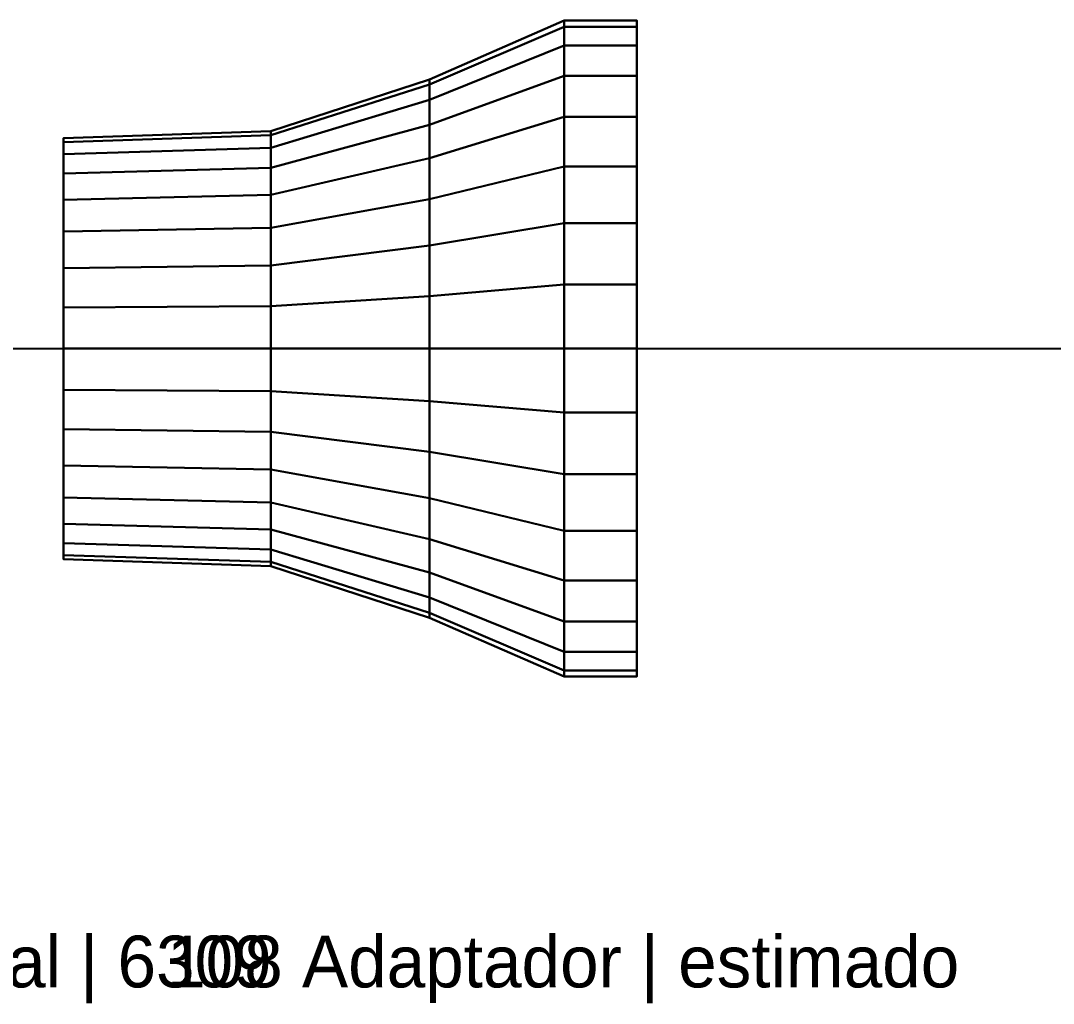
# Model space of a CAD drawing. Header units: millimetres. Extents: x -2320 to 488, y -190 to 114.
# Drawn here: x -1082.4 to -783.4, y -189.6 to 95 of the extents above; entities that cross this region are included whole.
import ezdxf

# ---------------------------------------------------------------- set-up
doc = ezdxf.new("R2010")
doc.units = ezdxf.units.MM
doc.layers.add('ADAPTADOR_EST', color=4, linetype='CONTINUOUS')
doc.layers.add('GUIA', color=7, linetype='CONTINUOUS')

msp = doc.modelspace()

# ---------------------------------------------------------------- linework, layer by layer
at = {"layer": 'ADAPTADOR_EST'}
for points in [[(-964, 78, 210), (-964, 76.50125, 225.21705), (-925, 93.1746, 228.53358), (-925, 95, 210)], [(-964, 76.50125, 194.78295), (-964, 78, 210), (-925, 95, 210), (-925, 93.1746, 191.46642)], [(-964, 76.50125, 225.21705), (-964, 72.0626, 239.84931), (-925, 87.76856, 246.35493), (-925, 93.1746, 228.53358)], [(-964, 72.0626, 180.15069), (-964, 76.50125, 194.78295), (-925, 93.1746, 191.46642), (-925, 87.76856, 173.64507)], [(-925, 95, 210), (-925, 93.1746, 228.53358), (-904, 93.1746, 228.53358), (-904, 95, 210)], [(-925, 93.1746, 191.46642), (-925, 95, 210), (-904, 95, 210), (-904, 93.1746, 191.46642)], [(-925, 93.1746, 228.53358), (-925, 87.76856, 246.35493), (-904, 87.76856, 246.35493), (-904, 93.1746, 228.53358)], [(-925, 87.76856, 173.64507), (-925, 93.1746, 191.46642), (-904, 93.1746, 191.46642), (-904, 87.76856, 173.64507)], [(-904, 0, 210), (-904, 95, 210), (-904, 93.1746, 228.53358)], [(-904, 0, 210), (-904, 93.1746, 191.46642), (-904, 95, 210)], [(-904, 0, 210), (-904, 93.1746, 228.53358), (-904, 87.76856, 246.35493)], [(-904, 0, 210), (-904, 87.76856, 173.64507), (-904, 93.1746, 191.46642)], [(-964, 72.0626, 239.84931), (-964, 64.85463, 253.33448), (-925, 78.98961, 262.77917), (-925, 87.76856, 246.35493)], [(-964, 64.85463, 166.66552), (-964, 72.0626, 180.15069), (-925, 87.76856, 173.64507), (-925, 78.98961, 157.22083)], [(-925, 87.76856, 246.35493), (-925, 78.98961, 262.77917), (-904, 78.98961, 262.77917), (-904, 87.76856, 246.35493)], [(-925, 78.98961, 157.22083), (-925, 87.76856, 173.64507), (-904, 87.76856, 173.64507), (-904, 78.98961, 157.22083)], [(-904, 0, 210), (-904, 87.76856, 246.35493), (-904, 78.98961, 262.77917)], [(-904, 0, 210), (-904, 78.98961, 157.22083), (-904, 87.76856, 173.64507)], [(-1010, 63, 210), (-1010, 61.78947, 222.29069), (-964, 76.50125, 225.21705), (-964, 78, 210)], [(-1010, 61.78947, 197.70931), (-1010, 63, 210), (-964, 78, 210), (-964, 76.50125, 194.78295)], [(-964, 64.85463, 253.33448), (-964, 55.15433, 265.15433), (-925, 67.17514, 277.17514), (-925, 78.98961, 262.77917)], [(-964, 55.15433, 154.84567), (-964, 64.85463, 166.66552), (-925, 78.98961, 157.22083), (-925, 67.17514, 142.82486)], [(-925, 78.98961, 262.77917), (-925, 67.17514, 277.17514), (-904, 67.17514, 277.17514), (-904, 78.98961, 262.77917)], [(-925, 67.17514, 142.82486), (-925, 78.98961, 157.22083), (-904, 78.98961, 157.22083), (-904, 67.17514, 142.82486)], [(-904, 0, 210), (-904, 78.98961, 262.77917), (-904, 67.17514, 277.17514)], [(-904, 0, 210), (-904, 67.17514, 142.82486), (-904, 78.98961, 157.22083)], [(-1010, 61.78947, 222.29069), (-1010, 58.20441, 234.10906), (-964, 72.0626, 239.84931), (-964, 76.50125, 225.21705)], [(-1010, 58.20441, 185.89094), (-1010, 61.78947, 197.70931), (-964, 76.50125, 194.78295), (-964, 72.0626, 180.15069)], [(-1010, 58.20441, 234.10906), (-1010, 52.38259, 245.00092), (-964, 64.85463, 253.33448), (-964, 72.0626, 239.84931)], [(-1010, 52.38259, 174.99908), (-1010, 58.20441, 185.89094), (-964, 72.0626, 180.15069), (-964, 64.85463, 166.66552)], [(-964, 55.15433, 265.15433), (-964, 43.33448, 274.85463), (-925, 52.77917, 288.98961), (-925, 67.17514, 277.17514)], [(-964, 43.33448, 145.14537), (-964, 55.15433, 154.84567), (-925, 67.17514, 142.82486), (-925, 52.77917, 131.01039)], [(-925, 67.17514, 277.17514), (-925, 52.77917, 288.98961), (-904, 52.77917, 288.98961), (-904, 67.17514, 277.17514)], [(-925, 52.77917, 131.01039), (-925, 67.17514, 142.82486), (-904, 67.17514, 142.82486), (-904, 52.77917, 131.01039)], [(-904, 0, 210), (-904, 67.17514, 277.17514), (-904, 52.77917, 288.98961)], [(-904, 0, 210), (-904, 52.77917, 131.01039), (-904, 67.17514, 142.82486)], [(-1070, 61, 210), (-1070, 59.8279, 221.90051), (-1010, 61.78947, 222.29069), (-1010, 63, 210)], [(-1070, 59.8279, 198.09949), (-1070, 61, 210), (-1010, 63, 210), (-1010, 61.78947, 197.70931)], [(-1010, 52.38259, 245.00092), (-1010, 44.54773, 254.54773), (-964, 55.15433, 265.15433), (-964, 64.85463, 253.33448)], [(-1010, 44.54773, 165.45227), (-1010, 52.38259, 174.99908), (-964, 64.85463, 166.66552), (-964, 55.15433, 154.84567)], [(-1070, 59.8279, 221.90051), (-1070, 56.35665, 233.34369), (-1010, 58.20441, 234.10906), (-1010, 61.78947, 222.29069)], [(-1070, 56.35665, 186.65631), (-1070, 59.8279, 198.09949), (-1010, 61.78947, 197.70931), (-1010, 58.20441, 185.89094)], [(-1070, 0, 210), (-1070, 61, 210), (-1070, 59.8279, 221.90051)], [(-1070, 0, 210), (-1070, 59.8279, 198.09949), (-1070, 61, 210)], [(-1070, 0, 210), (-1070, 59.8279, 221.90051), (-1070, 56.35665, 233.34369)], [(-1070, 0, 210), (-1070, 56.35665, 186.65631), (-1070, 59.8279, 198.09949)], [(-1070, 56.35665, 233.34369), (-1070, 50.71965, 243.88978), (-1010, 52.38259, 245.00092), (-1010, 58.20441, 234.10906)], [(-1070, 50.71965, 176.11022), (-1070, 56.35665, 186.65631), (-1010, 58.20441, 185.89094), (-1010, 52.38259, 174.99908)], [(-1070, 0, 210), (-1070, 56.35665, 233.34369), (-1070, 50.71965, 243.88978)], [(-1070, 0, 210), (-1070, 50.71965, 176.11022), (-1070, 56.35665, 186.65631)], [(-1010, 44.54773, 254.54773), (-1010, 35.00092, 262.38259), (-964, 43.33448, 274.85463), (-964, 55.15433, 265.15433)], [(-1010, 35.00092, 157.61741), (-1010, 44.54773, 165.45227), (-964, 55.15433, 154.84567), (-964, 43.33448, 145.14537)], [(-1070, 50.71965, 243.88978), (-1070, 43.13351, 253.13351), (-1010, 44.54773, 254.54773), (-1010, 52.38259, 245.00092)], [(-1070, 43.13351, 166.86649), (-1070, 50.71965, 176.11022), (-1010, 52.38259, 174.99908), (-1010, 44.54773, 165.45227)], [(-964, 43.33448, 274.85463), (-964, 29.84931, 282.0626), (-925, 36.35493, 297.76856), (-925, 52.77917, 288.98961)], [(-964, 29.84931, 137.9374), (-964, 43.33448, 145.14537), (-925, 52.77917, 131.01039), (-925, 36.35493, 122.23144)], [(-925, 52.77917, 288.98961), (-925, 36.35493, 297.76856), (-904, 36.35493, 297.76856), (-904, 52.77917, 288.98961)], [(-925, 36.35493, 122.23144), (-925, 52.77917, 131.01039), (-904, 52.77917, 131.01039), (-904, 36.35493, 122.23144)], [(-904, 0, 210), (-904, 52.77917, 288.98961), (-904, 36.35493, 297.76856)], [(-904, 0, 210), (-904, 36.35493, 122.23144), (-904, 52.77917, 131.01039)], [(-1070, 0, 210), (-1070, 50.71965, 243.88978), (-1070, 43.13351, 253.13351)], [(-1070, 0, 210), (-1070, 43.13351, 166.86649), (-1070, 50.71965, 176.11022)], [(-1070, 43.13351, 253.13351), (-1070, 33.88978, 260.71965), (-1010, 35.00092, 262.38259), (-1010, 44.54773, 254.54773)], [(-1070, 33.88978, 159.28035), (-1070, 43.13351, 166.86649), (-1010, 44.54773, 165.45227), (-1010, 35.00092, 157.61741)], [(-1070, 0, 210), (-1070, 43.13351, 253.13351), (-1070, 33.88978, 260.71965)], [(-1070, 0, 210), (-1070, 33.88978, 159.28035), (-1070, 43.13351, 166.86649)], [(-1010, 35.00092, 262.38259), (-1010, 24.10906, 268.20441), (-964, 29.84931, 282.0626), (-964, 43.33448, 274.85463)], [(-1010, 24.10906, 151.79559), (-1010, 35.00092, 157.61741), (-964, 43.33448, 145.14537), (-964, 29.84931, 137.9374)], [(-964, 29.84931, 282.0626), (-964, 15.21705, 286.50125), (-925, 18.53358, 303.1746), (-925, 36.35493, 297.76856)], [(-964, 15.21705, 133.49875), (-964, 29.84931, 137.9374), (-925, 36.35493, 122.23144), (-925, 18.53358, 116.8254)], [(-925, 36.35493, 297.76856), (-925, 18.53358, 303.1746), (-904, 18.53358, 303.1746), (-904, 36.35493, 297.76856)], [(-925, 18.53358, 116.8254), (-925, 36.35493, 122.23144), (-904, 36.35493, 122.23144), (-904, 18.53358, 116.8254)], [(-904, 0, 210), (-904, 36.35493, 297.76856), (-904, 18.53358, 303.1746)], [(-904, 0, 210), (-904, 18.53358, 116.8254), (-904, 36.35493, 122.23144)], [(-1070, 33.88978, 260.71965), (-1070, 23.34369, 266.35665), (-1010, 24.10906, 268.20441), (-1010, 35.00092, 262.38259)], [(-1070, 23.34369, 153.64335), (-1070, 33.88978, 159.28035), (-1010, 35.00092, 157.61741), (-1010, 24.10906, 151.79559)], [(-1070, 0, 210), (-1070, 33.88978, 260.71965), (-1070, 23.34369, 266.35665)], [(-1070, 0, 210), (-1070, 23.34369, 153.64335), (-1070, 33.88978, 159.28035)], [(-1010, 24.10906, 268.20441), (-1010, 12.29069, 271.78947), (-964, 15.21705, 286.50125), (-964, 29.84931, 282.0626)], [(-1010, 12.29069, 148.21053), (-1010, 24.10906, 151.79559), (-964, 29.84931, 137.9374), (-964, 15.21705, 133.49875)], [(-1070, 23.34369, 266.35665), (-1070, 11.90051, 269.8279), (-1010, 12.29069, 271.78947), (-1010, 24.10906, 268.20441)], [(-1070, 11.90051, 150.1721), (-1070, 23.34369, 153.64335), (-1010, 24.10906, 151.79559), (-1010, 12.29069, 148.21053)], [(-1070, 0, 210), (-1070, 23.34369, 266.35665), (-1070, 11.90051, 269.8279)], [(-1070, 0, 210), (-1070, 11.90051, 150.1721), (-1070, 23.34369, 153.64335)], [(-964, 15.21705, 286.50125), (-964, 0, 288), (-925, 0, 305), (-925, 18.53358, 303.1746)], [(-964, 0, 132), (-964, 15.21705, 133.49875), (-925, 18.53358, 116.8254), (-925, 0, 115)], [(-925, 18.53358, 303.1746), (-925, 0, 305), (-904, 0, 305), (-904, 18.53358, 303.1746)], [(-925, 0, 115), (-925, 18.53358, 116.8254), (-904, 18.53358, 116.8254), (-904, 0, 115)], [(-904, 0, 210), (-904, 18.53358, 303.1746), (-904, 0, 305)], [(-904, 0, 210), (-904, 0, 115), (-904, 18.53358, 116.8254)], [(-1010, 12.29069, 271.78947), (-1010, 0, 273), (-964, 0, 288), (-964, 15.21705, 286.50125)], [(-1010, 0, 147), (-1010, 12.29069, 148.21053), (-964, 15.21705, 133.49875), (-964, 0, 132)], [(-1070, 11.90051, 269.8279), (-1070, 0, 271), (-1010, 0, 273), (-1010, 12.29069, 271.78947)], [(-1070, 0, 149), (-1070, 11.90051, 150.1721), (-1010, 12.29069, 148.21053), (-1010, 0, 147)], [(-1070, 0, 210), (-1070, 11.90051, 269.8279), (-1070, 0, 271)], [(-1070, 0, 210), (-1070, 0, 149), (-1070, 11.90051, 150.1721)], [(-1070, 0, 271), (-1070, -11.90051, 269.8279), (-1010, -12.29069, 271.78947), (-1010, 0, 273)], [(-1070, 0, 210), (-1070, 0, 271), (-1070, -11.90051, 269.8279)], [(-1070, 0, 210), (-1070, -11.90051, 269.8279), (-1070, -23.34369, 266.35665)], [(-1070, 0, 210), (-1070, -23.34369, 266.35665), (-1070, -33.88978, 260.71965)], [(-1070, 0, 210), (-1070, -33.88978, 260.71965), (-1070, -43.13351, 253.13351)], [(-1070, 0, 210), (-1070, -43.13351, 253.13351), (-1070, -50.71965, 243.88978)], [(-1070, 0, 210), (-1070, -50.71965, 243.88978), (-1070, -56.35665, 233.34369)], [(-1070, 0, 210), (-1070, -56.35665, 233.34369), (-1070, -59.8279, 221.90051)], [(-1070, 0, 210), (-1070, -59.8279, 221.90051), (-1070, -61, 210)], [(-1070, 0, 210), (-1070, -61, 210), (-1070, -59.8279, 198.09949)], [(-1070, 0, 210), (-1070, -59.8279, 198.09949), (-1070, -56.35665, 186.65631)], [(-1070, 0, 210), (-1070, -56.35665, 186.65631), (-1070, -50.71965, 176.11022)], [(-1070, 0, 210), (-1070, -50.71965, 176.11022), (-1070, -43.13351, 166.86649)], [(-1070, 0, 210), (-1070, -43.13351, 166.86649), (-1070, -33.88978, 159.28035)], [(-1070, 0, 210), (-1070, -33.88978, 159.28035), (-1070, -23.34369, 153.64335)], [(-1070, 0, 210), (-1070, -23.34369, 153.64335), (-1070, -11.90051, 150.1721)], [(-1070, -11.90051, 150.1721), (-1070, 0, 149), (-1010, 0, 147), (-1010, -12.29069, 148.21053)], [(-1070, 0, 210), (-1070, -11.90051, 150.1721), (-1070, 0, 149)], [(-1010, 0, 273), (-1010, -12.29069, 271.78947), (-964, -15.21705, 286.50125), (-964, 0, 288)], [(-1010, -12.29069, 148.21053), (-1010, 0, 147), (-964, 0, 132), (-964, -15.21705, 133.49875)], [(-964, 0, 288), (-964, -15.21705, 286.50125), (-925, -18.53358, 303.1746), (-925, 0, 305)], [(-964, -15.21705, 133.49875), (-964, 0, 132), (-925, 0, 115), (-925, -18.53358, 116.8254)], [(-925, 0, 305), (-925, -18.53358, 303.1746), (-904, -18.53358, 303.1746), (-904, 0, 305)], [(-925, -18.53358, 116.8254), (-925, 0, 115), (-904, 0, 115), (-904, -18.53358, 116.8254)], [(-904, 0, 210), (-904, 0, 305), (-904, -18.53358, 303.1746)], [(-904, 0, 210), (-904, -18.53358, 303.1746), (-904, -36.35493, 297.76856)], [(-904, 0, 210), (-904, -36.35493, 297.76856), (-904, -52.77917, 288.98961)], [(-904, 0, 210), (-904, -52.77917, 288.98961), (-904, -67.17514, 277.17514)], [(-904, 0, 210), (-904, -67.17514, 277.17514), (-904, -78.98961, 262.77917)], [(-904, 0, 210), (-904, -78.98961, 262.77917), (-904, -87.76856, 246.35493)], [(-904, 0, 210), (-904, -87.76856, 246.35493), (-904, -93.1746, 228.53358)], [(-904, 0, 210), (-904, -93.1746, 228.53358), (-904, -95, 210)], [(-904, 0, 210), (-904, -95, 210), (-904, -93.1746, 191.46642)], [(-904, 0, 210), (-904, -93.1746, 191.46642), (-904, -87.76856, 173.64507)], [(-904, 0, 210), (-904, -87.76856, 173.64507), (-904, -78.98961, 157.22083)], [(-904, 0, 210), (-904, -78.98961, 157.22083), (-904, -67.17514, 142.82486)], [(-904, 0, 210), (-904, -67.17514, 142.82486), (-904, -52.77917, 131.01039)], [(-904, 0, 210), (-904, -52.77917, 131.01039), (-904, -36.35493, 122.23144)], [(-904, 0, 210), (-904, -36.35493, 122.23144), (-904, -18.53358, 116.8254)], [(-904, 0, 210), (-904, -18.53358, 116.8254), (-904, 0, 115)], [(-1070, -11.90051, 269.8279), (-1070, -23.34369, 266.35665), (-1010, -24.10906, 268.20441), (-1010, -12.29069, 271.78947)], [(-1070, -23.34369, 153.64335), (-1070, -11.90051, 150.1721), (-1010, -12.29069, 148.21053), (-1010, -24.10906, 151.79559)], [(-1010, -12.29069, 271.78947), (-1010, -24.10906, 268.20441), (-964, -29.84931, 282.0626), (-964, -15.21705, 286.50125)], [(-1010, -24.10906, 151.79559), (-1010, -12.29069, 148.21053), (-964, -15.21705, 133.49875), (-964, -29.84931, 137.9374)], [(-964, -15.21705, 286.50125), (-964, -29.84931, 282.0626), (-925, -36.35493, 297.76856), (-925, -18.53358, 303.1746)], [(-964, -29.84931, 137.9374), (-964, -15.21705, 133.49875), (-925, -18.53358, 116.8254), (-925, -36.35493, 122.23144)], [(-925, -18.53358, 303.1746), (-925, -36.35493, 297.76856), (-904, -36.35493, 297.76856), (-904, -18.53358, 303.1746)], [(-925, -36.35493, 122.23144), (-925, -18.53358, 116.8254), (-904, -18.53358, 116.8254), (-904, -36.35493, 122.23144)], [(-1070, -23.34369, 266.35665), (-1070, -33.88978, 260.71965), (-1010, -35.00092, 262.38259), (-1010, -24.10906, 268.20441)], [(-1070, -33.88978, 159.28035), (-1070, -23.34369, 153.64335), (-1010, -24.10906, 151.79559), (-1010, -35.00092, 157.61741)], [(-1010, -24.10906, 268.20441), (-1010, -35.00092, 262.38259), (-964, -43.33448, 274.85463), (-964, -29.84931, 282.0626)], [(-1010, -35.00092, 157.61741), (-1010, -24.10906, 151.79559), (-964, -29.84931, 137.9374), (-964, -43.33448, 145.14537)], [(-964, -29.84931, 282.0626), (-964, -43.33448, 274.85463), (-925, -52.77917, 288.98961), (-925, -36.35493, 297.76856)], [(-964, -43.33448, 145.14537), (-964, -29.84931, 137.9374), (-925, -36.35493, 122.23144), (-925, -52.77917, 131.01039)], [(-1070, -33.88978, 260.71965), (-1070, -43.13351, 253.13351), (-1010, -44.54773, 254.54773), (-1010, -35.00092, 262.38259)], [(-1070, -43.13351, 166.86649), (-1070, -33.88978, 159.28035), (-1010, -35.00092, 157.61741), (-1010, -44.54773, 165.45227)], [(-1010, -35.00092, 262.38259), (-1010, -44.54773, 254.54773), (-964, -55.15433, 265.15433), (-964, -43.33448, 274.85463)], [(-1010, -44.54773, 165.45227), (-1010, -35.00092, 157.61741), (-964, -43.33448, 145.14537), (-964, -55.15433, 154.84567)], [(-925, -36.35493, 297.76856), (-925, -52.77917, 288.98961), (-904, -52.77917, 288.98961), (-904, -36.35493, 297.76856)], [(-925, -52.77917, 131.01039), (-925, -36.35493, 122.23144), (-904, -36.35493, 122.23144), (-904, -52.77917, 131.01039)], [(-1070, -43.13351, 253.13351), (-1070, -50.71965, 243.88978), (-1010, -52.38259, 245.00092), (-1010, -44.54773, 254.54773)], [(-1070, -50.71965, 176.11022), (-1070, -43.13351, 166.86649), (-1010, -44.54773, 165.45227), (-1010, -52.38259, 174.99908)], [(-1010, -44.54773, 254.54773), (-1010, -52.38259, 245.00092), (-964, -64.85463, 253.33448), (-964, -55.15433, 265.15433)], [(-1010, -52.38259, 174.99908), (-1010, -44.54773, 165.45227), (-964, -55.15433, 154.84567), (-964, -64.85463, 166.66552)], [(-964, -43.33448, 274.85463), (-964, -55.15433, 265.15433), (-925, -67.17514, 277.17514), (-925, -52.77917, 288.98961)], [(-964, -55.15433, 154.84567), (-964, -43.33448, 145.14537), (-925, -52.77917, 131.01039), (-925, -67.17514, 142.82486)], [(-1070, -50.71965, 243.88978), (-1070, -56.35665, 233.34369), (-1010, -58.20441, 234.10906), (-1010, -52.38259, 245.00092)], [(-1070, -56.35665, 186.65631), (-1070, -50.71965, 176.11022), (-1010, -52.38259, 174.99908), (-1010, -58.20441, 185.89094)], [(-1010, -52.38259, 245.00092), (-1010, -58.20441, 234.10906), (-964, -72.0626, 239.84931), (-964, -64.85463, 253.33448)], [(-1010, -58.20441, 185.89094), (-1010, -52.38259, 174.99908), (-964, -64.85463, 166.66552), (-964, -72.0626, 180.15069)], [(-925, -52.77917, 288.98961), (-925, -67.17514, 277.17514), (-904, -67.17514, 277.17514), (-904, -52.77917, 288.98961)], [(-925, -67.17514, 142.82486), (-925, -52.77917, 131.01039), (-904, -52.77917, 131.01039), (-904, -67.17514, 142.82486)], [(-1070, -56.35665, 233.34369), (-1070, -59.8279, 221.90051), (-1010, -61.78947, 222.29069), (-1010, -58.20441, 234.10906)], [(-1070, -59.8279, 198.09949), (-1070, -56.35665, 186.65631), (-1010, -58.20441, 185.89094), (-1010, -61.78947, 197.70931)], [(-964, -55.15433, 265.15433), (-964, -64.85463, 253.33448), (-925, -78.98961, 262.77917), (-925, -67.17514, 277.17514)], [(-964, -64.85463, 166.66552), (-964, -55.15433, 154.84567), (-925, -67.17514, 142.82486), (-925, -78.98961, 157.22083)], [(-1010, -58.20441, 234.10906), (-1010, -61.78947, 222.29069), (-964, -76.50125, 225.21705), (-964, -72.0626, 239.84931)], [(-1010, -61.78947, 197.70931), (-1010, -58.20441, 185.89094), (-964, -72.0626, 180.15069), (-964, -76.50125, 194.78295)], [(-1070, -59.8279, 221.90051), (-1070, -61, 210), (-1010, -63, 210), (-1010, -61.78947, 222.29069)], [(-1070, -61, 210), (-1070, -59.8279, 198.09949), (-1010, -61.78947, 197.70931), (-1010, -63, 210)], [(-1010, -61.78947, 222.29069), (-1010, -63, 210), (-964, -78, 210), (-964, -76.50125, 225.21705)], [(-1010, -63, 210), (-1010, -61.78947, 197.70931), (-964, -76.50125, 194.78295), (-964, -78, 210)], [(-964, -64.85463, 253.33448), (-964, -72.0626, 239.84931), (-925, -87.76856, 246.35493), (-925, -78.98961, 262.77917)], [(-964, -72.0626, 180.15069), (-964, -64.85463, 166.66552), (-925, -78.98961, 157.22083), (-925, -87.76856, 173.64507)], [(-925, -67.17514, 277.17514), (-925, -78.98961, 262.77917), (-904, -78.98961, 262.77917), (-904, -67.17514, 277.17514)], [(-925, -78.98961, 157.22083), (-925, -67.17514, 142.82486), (-904, -67.17514, 142.82486), (-904, -78.98961, 157.22083)], [(-964, -72.0626, 239.84931), (-964, -76.50125, 225.21705), (-925, -93.1746, 228.53358), (-925, -87.76856, 246.35493)], [(-964, -76.50125, 194.78295), (-964, -72.0626, 180.15069), (-925, -87.76856, 173.64507), (-925, -93.1746, 191.46642)], [(-964, -76.50125, 225.21705), (-964, -78, 210), (-925, -95, 210), (-925, -93.1746, 228.53358)], [(-964, -78, 210), (-964, -76.50125, 194.78295), (-925, -93.1746, 191.46642), (-925, -95, 210)], [(-925, -78.98961, 262.77917), (-925, -87.76856, 246.35493), (-904, -87.76856, 246.35493), (-904, -78.98961, 262.77917)], [(-925, -87.76856, 173.64507), (-925, -78.98961, 157.22083), (-904, -78.98961, 157.22083), (-904, -87.76856, 173.64507)], [(-925, -87.76856, 246.35493), (-925, -93.1746, 228.53358), (-904, -93.1746, 228.53358), (-904, -87.76856, 246.35493)], [(-925, -93.1746, 191.46642), (-925, -87.76856, 173.64507), (-904, -87.76856, 173.64507), (-904, -93.1746, 191.46642)], [(-925, -93.1746, 228.53358), (-925, -95, 210), (-904, -95, 210), (-904, -93.1746, 228.53358)], [(-925, -95, 210), (-925, -93.1746, 191.46642), (-904, -93.1746, 191.46642), (-904, -95, 210)]]:
    msp.add_3dface(points, dxfattribs=at)
at = {"layer": 'GUIA'}
msp.add_line((-2320, 0, 210), (102, 0, 210), dxfattribs=at)

# ---------------------------------------------------------------- texts
for s, p in [('168A Radial | 6309', (-1180, -185, 75)), ('108 Adaptador | estimado', (-1040, -185))]:
    msp.add_text(s, height=15, dxfattribs=at).set_placement(p)

doc.saveas('drawing.dxf')
